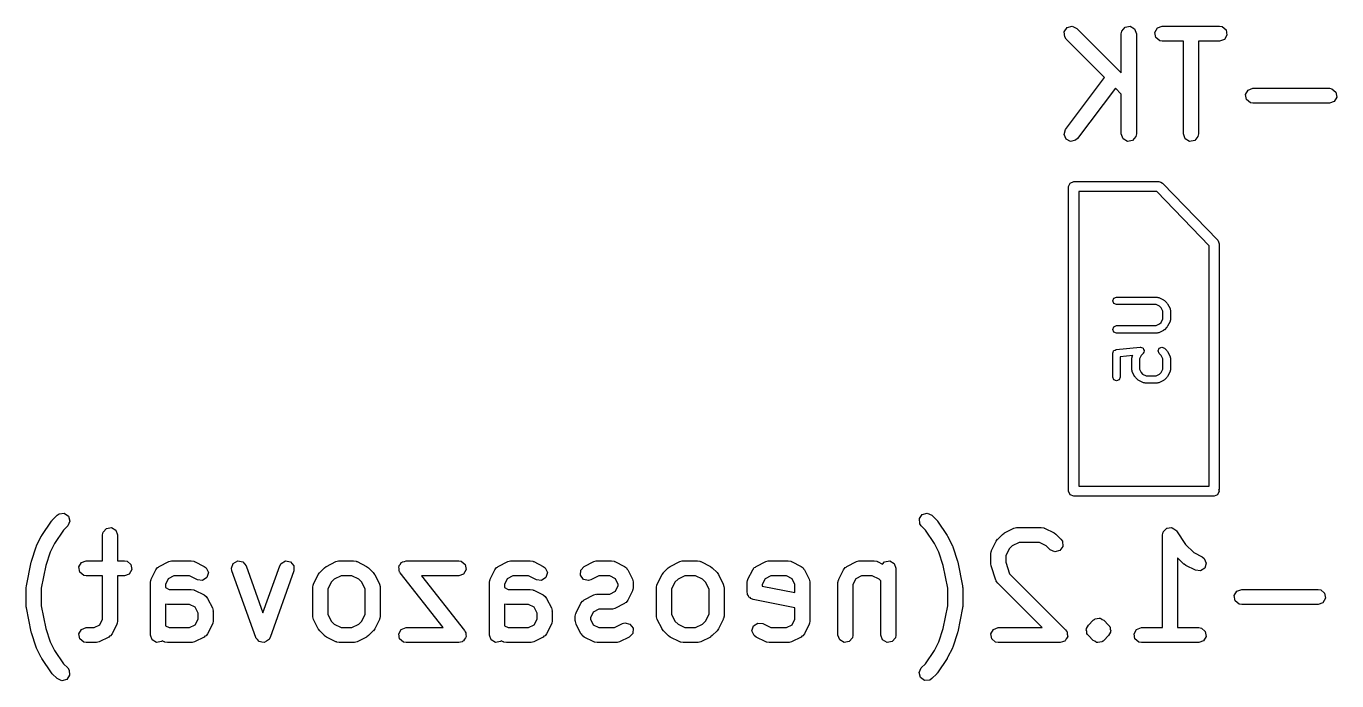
# Model space of a CAD drawing. Extents: x 0.71 to 2.8, y 0.02 to 3.49.
# Drawn here: x 0.713 to 1.228, y 3.228 to 3.485 of the extents above; entities that cross this region are included whole.
import ezdxf

# ---------------------------------------------------------------- set-up
doc = ezdxf.new("R2010")
doc.units = 0
doc.header["$MEASUREMENT"] = 0
doc.layers.add('BLACK', color=7, linetype='CONTINUOUS')

msp = doc.modelspace()

# ---------------------------------------------------------------- linework, layer by layer
at = {"layer": 'BLACK', "linetype": 'CONTINUOUS'}
for p, q in [((1.12062, 3.48315), (1.12178, 3.48481)), ((1.12178, 3.48481), (1.12373, 3.48533)), ((1.12373, 3.48533), (1.12556, 3.48448)), ((1.12556, 3.48448), (1.14302, 3.46702)), ((1.1432, 3.4834), (1.1445, 3.48495)), ((1.1445, 3.48495), (1.14649, 3.4853)), ((1.14649, 3.4853), (1.14824, 3.48429)), ((1.14824, 3.48429), (1.14893, 3.48239)), ((1.15619, 3.4829), (1.1572, 3.48465)), ((1.1572, 3.48465), (1.1591, 3.48534)), ((1.1591, 3.48534), (1.18159, 3.48534)), ((1.18159, 3.48534), (1.1826, 3.48516)), ((1.1826, 3.48516), (1.18415, 3.48387)), ((1.18415, 3.48387), (1.1845, 3.48188)), ((1.1208, 3.48114), (1.12062, 3.48315)), ((1.12139, 3.4803), (1.1208, 3.48114)), ((1.13645, 3.46524), (1.12139, 3.4803)), ((1.14302, 3.48239), (1.1432, 3.4834)), ((1.14302, 3.46702), (1.14302, 3.48239)), ((1.14893, 3.48239), (1.14893, 3.44302)), ((1.15654, 3.48091), (1.15619, 3.4829)), ((1.15809, 3.47961), (1.15654, 3.48091)), ((1.1591, 3.47944), (1.15809, 3.47961)), ((1.16739, 3.47944), (1.1591, 3.47944)), ((1.16739, 3.44302), (1.16739, 3.47944)), ((1.18159, 3.47944), (1.1733, 3.47944)), ((1.1733, 3.47944), (1.1733, 3.44302)), ((1.18349, 3.48013), (1.18159, 3.47944)), ((1.1845, 3.48188), (1.18349, 3.48013)), ((1.12111, 3.44479), (1.13645, 3.46524)), ((1.14067, 3.46102), (1.12584, 3.44125)), ((1.14302, 3.45867), (1.14067, 3.46102)), ((1.14302, 3.44302), (1.14302, 3.45867)), ((1.19181, 3.45853), (1.19282, 3.46028)), ((1.19216, 3.45654), (1.19181, 3.45853)), ((1.19282, 3.46028), (1.19472, 3.46097)), ((1.19472, 3.46097), (1.22471, 3.46097)), ((1.22471, 3.46097), (1.22572, 3.46079)), ((1.22572, 3.46079), (1.22727, 3.45949)), ((1.22727, 3.45949), (1.22762, 3.4575)), ((1.19371, 3.45524), (1.19216, 3.45654)), ((1.19472, 3.45506), (1.19371, 3.45524)), ((1.22471, 3.45506), (1.19472, 3.45506)), ((1.22661, 3.45576), (1.22471, 3.45506)), ((1.22762, 3.4575), (1.22661, 3.45576)), ((1.12053, 3.44286), (1.12111, 3.44479)), ((1.12132, 3.441), (1.12053, 3.44286)), ((1.14371, 3.44112), (1.14302, 3.44302)), ((1.14893, 3.44302), (1.14875, 3.44201)), ((1.16808, 3.44112), (1.16739, 3.44302)), ((1.1733, 3.44302), (1.17312, 3.44201)), ((1.12312, 3.44009), (1.12132, 3.441)), ((1.12509, 3.44055), (1.12312, 3.44009)), ((1.12584, 3.44125), (1.12509, 3.44055)), ((1.14546, 3.44011), (1.14371, 3.44112)), ((1.14745, 3.44046), (1.14546, 3.44011)), ((1.14875, 3.44201), (1.14745, 3.44046)), ((1.16983, 3.44011), (1.16808, 3.44112)), ((1.17182, 3.44046), (1.16983, 3.44011)), ((1.17312, 3.44201), (1.17182, 3.44046)), ((1.12234, 3.42234), (1.12292, 3.42373)), ((1.12234, 3.30266), (1.12234, 3.42234)), ((1.12292, 3.42373), (1.12431, 3.42431)), ((1.12431, 3.42431), (1.15778, 3.42431)), ((1.15778, 3.42431), (1.15779, 3.4243)), ((1.15779, 3.4243), (1.15781, 3.42431)), ((1.15781, 3.42431), (1.15849, 3.42402)), ((1.15849, 3.42402), (1.15917, 3.42373)), ((1.15917, 3.42373), (1.15917, 3.42372)), ((1.15917, 3.42372), (1.15919, 3.42371)), ((1.15919, 3.42371), (1.18085, 3.40127)), ((1.12628, 3.42037), (1.12628, 3.30463)), ((1.15694, 3.42037), (1.12628, 3.42037)), ((1.17746, 3.39911), (1.15694, 3.42037)), ((1.17746, 3.30463), (1.17746, 3.39911)), ((1.18085, 3.40127), (1.18112, 3.40058)), ((1.18112, 3.40058), (1.1814, 3.3999)), ((1.1814, 3.3999), (1.1814, 3.30344)), ((1.13966, 3.3775), (1.14009, 3.37854)), ((1.14009, 3.37645), (1.13966, 3.3775)), ((1.14009, 3.37854), (1.14114, 3.37897)), ((1.14114, 3.37602), (1.14009, 3.37645)), ((1.14114, 3.37897), (1.15707, 3.37897)), ((1.15673, 3.37602), (1.14114, 3.37602)), ((1.15807, 3.37535), (1.15673, 3.37602)), ((1.15707, 3.37897), (1.15739, 3.37884)), ((1.15739, 3.37884), (1.15773, 3.37882)), ((1.15773, 3.37882), (1.15961, 3.37788)), ((1.15961, 3.37788), (1.15977, 3.3777)), ((1.15977, 3.3777), (1.15999, 3.3776)), ((1.15999, 3.3776), (1.16093, 3.37667)), ((1.16093, 3.37667), (1.16102, 3.37644)), ((1.16102, 3.37644), (1.16121, 3.37628)), ((1.16121, 3.37628), (1.16214, 3.37441)), ((1.15867, 3.37475), (1.15807, 3.37535)), ((1.15935, 3.3734), (1.15867, 3.37475)), ((1.15935, 3.37035), (1.15935, 3.3734)), ((1.16214, 3.37441), (1.16217, 3.37407)), ((1.16217, 3.37407), (1.1623, 3.37375)), ((1.1623, 3.37375), (1.1623, 3.37)), ((1.13966, 3.36625), (1.14009, 3.36729)), ((1.14009, 3.36521), (1.13966, 3.36625)), ((1.14009, 3.36729), (1.14114, 3.36773)), ((1.14114, 3.36773), (1.15673, 3.36773)), ((1.15673, 3.36773), (1.15807, 3.3684)), ((1.15961, 3.36587), (1.15773, 3.36493)), ((1.15807, 3.3684), (1.15867, 3.369)), ((1.15867, 3.369), (1.15935, 3.37035)), ((1.15977, 3.36605), (1.15961, 3.36587)), ((1.15999, 3.36614), (1.15977, 3.36605)), ((1.16093, 3.36708), (1.15999, 3.36614)), ((1.16102, 3.3673), (1.16093, 3.36708)), ((1.16121, 3.36746), (1.16102, 3.3673)), ((1.16214, 3.36934), (1.16121, 3.36746)), ((1.16217, 3.36968), (1.16214, 3.36934)), ((1.1623, 3.37), (1.16217, 3.36968)), ((1.14114, 3.36477), (1.14009, 3.36521)), ((1.15707, 3.36477), (1.14114, 3.36477)), ((1.15739, 3.3649), (1.15707, 3.36477)), ((1.15773, 3.36493), (1.15739, 3.3649)), ((1.13966, 3.35688), (1.13985, 3.35733)), ((1.13966, 3.3475), (1.13966, 3.35688)), ((1.13985, 3.35733), (1.14, 3.35781)), ((1.14, 3.35781), (1.14006, 3.35785)), ((1.14006, 3.35785), (1.14009, 3.35792)), ((1.14009, 3.35792), (1.14055, 3.35811)), ((1.14055, 3.35811), (1.14099, 3.35834)), ((1.14099, 3.35834), (1.15037, 3.35928)), ((1.1475, 3.35603), (1.14261, 3.35554)), ((1.14261, 3.35554), (1.14261, 3.3475)), ((1.14716, 3.355), (1.14729, 3.35532)), ((1.14729, 3.35532), (1.14732, 3.35566)), ((1.14732, 3.35566), (1.1475, 3.35603)), ((1.15079, 3.356), (1.15011, 3.35465)), ((1.15037, 3.35928), (1.15044, 3.35926)), ((1.15044, 3.35926), (1.15051, 3.35929)), ((1.15051, 3.35929), (1.15097, 3.3591)), ((1.15156, 3.35677), (1.15079, 3.356)), ((1.15097, 3.3591), (1.15145, 3.35896)), ((1.15145, 3.35896), (1.15148, 3.35889)), ((1.15148, 3.35889), (1.15156, 3.35886)), ((1.15156, 3.35886), (1.15175, 3.3584)), ((1.15159, 3.35684), (1.15156, 3.35677)), ((1.15165, 3.35688), (1.15159, 3.35684)), ((1.1518, 3.35735), (1.15165, 3.35688)), ((1.15175, 3.3584), (1.15198, 3.35796)), ((1.15199, 3.35781), (1.1518, 3.35735)), ((1.15198, 3.35796), (1.15196, 3.35789)), ((1.15196, 3.35789), (1.15199, 3.35781)), ((1.15747, 3.35781), (1.1579, 3.35886)), ((1.1579, 3.35677), (1.15747, 3.35781)), ((1.1579, 3.35886), (1.15895, 3.35929)), ((1.15867, 3.356), (1.1579, 3.35677)), ((1.15935, 3.35465), (1.15867, 3.356)), ((1.15895, 3.35929), (1.15999, 3.35886)), ((1.15999, 3.35886), (1.16093, 3.35792)), ((1.16093, 3.35792), (1.16102, 3.3577)), ((1.16102, 3.3577), (1.16121, 3.35754)), ((1.16121, 3.35754), (1.16214, 3.35566)), ((1.16214, 3.35566), (1.16217, 3.35532)), ((1.16217, 3.35532), (1.1623, 3.355)), ((1.14716, 3.35031), (1.14716, 3.355)), ((1.14729, 3.35), (1.14716, 3.35031)), ((1.14732, 3.34965), (1.14729, 3.35)), ((1.15011, 3.35465), (1.15011, 3.35066)), ((1.15011, 3.35066), (1.15079, 3.34931)), ((1.15867, 3.34931), (1.15935, 3.35066)), ((1.15935, 3.35066), (1.15935, 3.35465)), ((1.16217, 3.35), (1.16214, 3.34965)), ((1.1623, 3.35031), (1.16217, 3.35)), ((1.1623, 3.355), (1.1623, 3.35031)), ((1.14009, 3.34646), (1.13966, 3.3475)), ((1.14114, 3.34603), (1.14009, 3.34646)), ((1.14218, 3.34646), (1.14114, 3.34603)), ((1.14261, 3.3475), (1.14218, 3.34646)), ((1.14825, 3.34778), (1.14732, 3.34965)), ((1.14844, 3.34762), (1.14825, 3.34778)), ((1.14853, 3.3474), (1.14844, 3.34762)), ((1.14947, 3.34646), (1.14853, 3.3474)), ((1.14969, 3.34636), (1.14947, 3.34646)), ((1.14985, 3.34618), (1.14969, 3.34636)), ((1.15173, 3.34524), (1.14985, 3.34618)), ((1.15079, 3.34931), (1.15139, 3.34872)), ((1.15139, 3.34872), (1.15274, 3.34804)), ((1.15207, 3.34522), (1.15173, 3.34524)), ((1.15239, 3.34509), (1.15207, 3.34522)), ((1.15707, 3.34509), (1.15239, 3.34509)), ((1.15274, 3.34804), (1.15673, 3.34804)), ((1.15673, 3.34804), (1.15807, 3.34872)), ((1.15739, 3.34522), (1.15707, 3.34509)), ((1.15773, 3.34524), (1.15739, 3.34522)), ((1.15961, 3.34618), (1.15773, 3.34524)), ((1.15807, 3.34872), (1.15867, 3.34931)), ((1.15977, 3.34636), (1.15961, 3.34618)), ((1.15999, 3.34646), (1.15977, 3.34636)), ((1.16093, 3.3474), (1.15999, 3.34646)), ((1.16102, 3.34762), (1.16093, 3.3474)), ((1.16121, 3.34778), (1.16102, 3.34762)), ((1.16214, 3.34965), (1.16121, 3.34778)), ((1.12628, 3.30463), (1.17746, 3.30463)), ((1.12292, 3.30127), (1.12234, 3.30266)), ((1.12234, 3.30266), (1.12234, 3.30266)), ((1.12431, 3.30069), (1.12292, 3.30127)), ((1.17943, 3.30069), (1.12431, 3.30069)), ((1.18082, 3.30127), (1.17943, 3.30069)), ((1.1814, 3.30266), (1.18082, 3.30127)), ((1.1814, 3.30344), (1.18123, 3.30305)), ((1.18123, 3.30305), (1.1814, 3.30266)), ((0.725148, 3.29325), (0.725988, 3.29384)), ((0.725988, 3.29384), (0.728, 3.29402)), ((0.728, 3.29402), (0.729654, 3.29286)), ((1.06372, 3.29193), (1.06487, 3.29358)), ((1.06487, 3.29358), (1.06683, 3.2941)), ((1.06683, 3.2941), (1.06866, 3.29325)), ((0.719154, 3.2853), (0.722904, 3.29093)), ((0.722904, 3.29093), (0.723215, 3.29125)), ((0.723215, 3.29125), (0.723273, 3.29138)), ((0.723273, 3.29138), (0.725148, 3.29325)), ((0.729324, 3.28908), (0.727655, 3.28741)), ((0.730177, 3.29091), (0.729324, 3.28908)), ((0.729654, 3.29286), (0.730177, 3.29091)), ((0.744507, 3.2881), (0.746496, 3.28845)), ((0.746496, 3.28845), (0.748245, 3.28744)), ((1.06389, 3.28992), (1.06372, 3.29193)), ((1.06448, 3.28908), (1.06389, 3.28992)), ((1.06615, 3.28741), (1.06448, 3.28908)), ((1.06866, 3.29325), (1.07053, 3.29138)), ((1.07053, 3.29138), (1.07079, 3.29101)), ((1.07079, 3.29101), (1.0709, 3.29093)), ((1.0709, 3.29093), (1.07465, 3.2853)), ((1.10087, 3.28818), (1.10185, 3.28847)), ((1.10185, 3.28847), (1.10202, 3.28843)), ((1.10202, 3.28843), (1.10219, 3.28849)), ((1.10219, 3.28849), (1.11156, 3.28849)), ((1.11156, 3.28849), (1.11257, 3.28831)), ((1.11257, 3.28831), (1.11271, 3.2882)), ((1.16087, 3.28813), (1.16099, 3.28824)), ((1.16099, 3.28824), (1.16185, 3.2883)), ((1.16185, 3.2883), (1.16269, 3.28845)), ((1.16269, 3.28845), (1.16284, 3.28836)), ((1.16284, 3.28836), (1.16301, 3.28837)), ((1.16301, 3.28837), (1.1637, 3.28787)), ((0.717096, 3.28123), (0.71897, 3.28498)), ((0.71897, 3.28498), (0.719129, 3.2852)), ((0.719129, 3.2852), (0.719154, 3.2853)), ((0.727655, 3.28741), (0.72417, 3.28218)), ((0.743031, 3.28554), (0.743209, 3.28655)), ((0.743031, 3.27537), (0.743031, 3.28554)), ((0.743209, 3.28655), (0.744507, 3.2881)), ((0.748245, 3.28744), (0.748936, 3.28554)), ((0.748936, 3.28554), (0.748936, 3.27537)), ((1.06963, 3.28218), (1.06615, 3.28741)), ((1.07465, 3.2853), (1.07476, 3.28506)), ((1.07476, 3.28506), (1.07483, 3.28498)), ((1.07483, 3.28498), (1.07671, 3.28123)), ((1.09205, 3.27936), (1.09392, 3.28311)), ((1.09392, 3.28311), (1.09445, 3.28382)), ((1.09445, 3.28382), (1.09448, 3.28388)), ((1.09448, 3.28388), (1.09635, 3.28575)), ((1.09635, 3.28575), (1.09707, 3.28626)), ((1.09707, 3.28626), (1.09712, 3.2863)), ((1.09712, 3.2863), (1.10087, 3.28818)), ((1.11271, 3.2882), (1.11288, 3.28818)), ((1.11288, 3.28818), (1.11663, 3.2863)), ((1.11663, 3.2863), (1.11734, 3.28578)), ((1.11734, 3.28578), (1.1174, 3.28575)), ((1.1174, 3.28575), (1.11927, 3.28388)), ((1.11927, 3.28388), (1.11986, 3.28304)), ((1.15923, 3.28554), (1.15941, 3.28655)), ((1.15923, 3.24912), (1.15923, 3.28554)), ((1.15941, 3.28655), (1.15952, 3.28668)), ((1.15952, 3.28668), (1.15953, 3.28685)), ((1.15953, 3.28685), (1.16015, 3.28744)), ((1.16015, 3.28744), (1.1607, 3.2881)), ((1.1607, 3.2881), (1.16087, 3.28813)), ((1.1637, 3.28787), (1.16444, 3.28744)), ((1.16444, 3.28744), (1.1645, 3.28728)), ((1.1645, 3.28728), (1.16464, 3.28718)), ((1.16464, 3.28718), (1.16823, 3.2818)), ((0.715061, 3.27522), (0.716935, 3.28085)), ((0.716935, 3.28085), (0.717082, 3.28112)), ((0.717082, 3.28112), (0.717096, 3.28123)), ((0.722471, 3.27878), (0.720721, 3.27353)), ((0.72417, 3.28218), (0.722471, 3.27878)), ((1.07133, 3.27878), (1.06963, 3.28218)), ((1.07308, 3.27353), (1.07133, 3.27878)), ((1.07671, 3.28123), (1.0768, 3.28094)), ((1.0768, 3.28094), (1.07687, 3.28085)), ((1.07687, 3.28085), (1.07874, 3.27522)), ((1.09174, 3.27804), (1.09192, 3.27905)), ((1.09174, 3.27429), (1.09174, 3.27804)), ((1.09192, 3.27905), (1.09203, 3.27918)), ((1.09203, 3.27918), (1.09205, 3.27936)), ((1.09899, 3.28004), (1.09764, 3.27734)), ((1.10019, 3.28124), (1.09899, 3.28004)), ((1.10289, 3.28259), (1.10019, 3.28124)), ((1.11087, 3.28259), (1.10289, 3.28259)), ((1.11356, 3.28124), (1.11087, 3.28259)), ((1.1151, 3.2797), (1.11356, 3.28124)), ((1.11693, 3.27885), (1.1151, 3.2797)), ((1.11888, 3.27937), (1.11693, 3.27885)), ((1.12004, 3.28102), (1.11888, 3.27937)), ((1.11986, 3.28304), (1.12004, 3.28102)), ((1.16823, 3.2818), (1.17143, 3.27859)), ((1.17143, 3.27859), (1.17475, 3.27693)), ((0.713092, 3.2655), (0.714966, 3.27487)), ((0.714966, 3.27487), (0.715063, 3.27512)), ((0.715063, 3.27512), (0.715061, 3.27522)), ((0.720721, 3.27353), (0.71894, 3.26462)), ((0.733702, 3.27293), (0.734711, 3.27468)), ((0.734052, 3.27094), (0.733702, 3.27293)), ((0.734711, 3.27468), (0.736609, 3.27537)), ((0.736609, 3.27537), (0.743031, 3.27537)), ((0.748936, 3.27537), (0.751608, 3.27537)), ((0.751608, 3.27537), (0.752617, 3.27519)), ((0.752617, 3.27519), (0.754165, 3.27389)), ((0.754165, 3.27389), (0.754515, 3.2719)), ((0.764576, 3.27268), (0.764981, 3.27286)), ((0.764981, 3.27286), (0.765285, 3.27318)), ((0.765285, 3.27318), (0.769035, 3.27506)), ((0.769035, 3.27506), (0.770018, 3.27535)), ((0.770018, 3.27535), (0.770189, 3.27531)), ((0.770189, 3.27531), (0.770355, 3.27537)), ((0.770355, 3.27537), (0.777854, 3.27537)), ((0.777854, 3.27537), (0.778864, 3.27519)), ((0.778864, 3.27519), (0.778999, 3.27508)), ((0.778999, 3.27508), (0.779175, 3.27506)), ((0.779175, 3.27506), (0.782924, 3.27318)), ((0.782924, 3.27318), (0.783748, 3.27257)), ((0.793649, 3.27243), (0.794352, 3.27433)), ((0.794352, 3.27433), (0.796107, 3.27533)), ((0.796107, 3.27533), (0.798094, 3.27496)), ((0.798094, 3.27496), (0.799383, 3.27341)), ((0.799383, 3.27341), (0.805976, 3.25495)), ((0.805976, 3.25495), (0.812569, 3.27341)), ((0.812569, 3.27341), (0.813076, 3.2743)), ((0.813076, 3.2743), (0.814819, 3.27532)), ((0.814819, 3.27532), (0.816811, 3.27498)), ((0.816811, 3.27498), (0.818118, 3.27344)), ((0.818118, 3.27344), (0.81813, 3.27142)), ((0.830135, 3.27263), (0.830858, 3.27313)), ((0.830858, 3.27313), (0.830902, 3.27318)), ((0.830902, 3.27318), (0.834652, 3.27506)), ((0.834652, 3.27506), (0.835634, 3.27535)), ((0.835634, 3.27535), (0.835806, 3.27531)), ((0.835806, 3.27531), (0.835972, 3.27537)), ((0.835972, 3.27537), (0.841596, 3.27537)), ((0.841596, 3.27537), (0.842606, 3.27519)), ((0.842606, 3.27519), (0.842741, 3.27508)), ((0.842741, 3.27508), (0.842917, 3.27506)), ((0.842917, 3.27506), (0.846666, 3.27318)), ((0.846666, 3.27318), (0.847375, 3.27266)), ((0.859311, 3.27293), (0.859468, 3.2732)), ((0.859436, 3.27222), (0.859311, 3.27293)), ((0.859468, 3.2732), (0.859478, 3.27351)), ((0.859478, 3.27351), (0.85996, 3.27405)), ((0.85996, 3.27405), (0.860321, 3.27468)), ((0.860321, 3.27468), (0.860616, 3.27478)), ((0.860616, 3.27478), (0.860825, 3.27502)), ((0.860825, 3.27502), (0.86154, 3.27512)), ((0.86154, 3.27512), (0.862219, 3.27537)), ((0.862219, 3.27537), (0.882841, 3.27537)), ((0.882841, 3.27537), (0.883851, 3.27519)), ((0.883851, 3.27519), (0.885398, 3.27389)), ((0.885398, 3.27389), (0.885749, 3.2719)), ((0.897684, 3.27268), (0.89809, 3.27286)), ((0.89809, 3.27286), (0.898394, 3.27318)), ((0.898394, 3.27318), (0.902143, 3.27506)), ((0.902143, 3.27506), (0.903126, 3.27535)), ((0.903126, 3.27535), (0.903298, 3.27531)), ((0.903298, 3.27531), (0.903464, 3.27537)), ((0.903464, 3.27537), (0.910963, 3.27537)), ((0.910963, 3.27537), (0.911973, 3.27519)), ((0.911973, 3.27519), (0.912108, 3.27508)), ((0.912108, 3.27508), (0.912283, 3.27506)), ((0.912283, 3.27506), (0.916033, 3.27318)), ((0.916033, 3.27318), (0.916856, 3.27257)), ((0.930751, 3.27171), (0.932139, 3.27318)), ((0.932139, 3.27318), (0.935889, 3.27506)), ((0.935889, 3.27506), (0.936872, 3.27535)), ((0.936872, 3.27535), (0.937044, 3.27531)), ((0.937044, 3.27531), (0.937209, 3.27537)), ((0.937209, 3.27537), (0.942834, 3.27537)), ((0.942834, 3.27537), (0.943844, 3.27519)), ((0.943844, 3.27519), (0.943979, 3.27508)), ((0.943979, 3.27508), (0.944154, 3.27506)), ((0.944154, 3.27506), (0.947904, 3.27318)), ((0.947904, 3.27318), (0.948727, 3.27257)), ((0.965118, 3.27263), (0.965841, 3.27313)), ((0.965841, 3.27313), (0.965885, 3.27318)), ((0.965885, 3.27318), (0.969635, 3.27506)), ((0.969635, 3.27506), (0.970618, 3.27535)), ((0.970618, 3.27535), (0.970789, 3.27531)), ((0.970789, 3.27531), (0.970955, 3.27537)), ((0.970955, 3.27537), (0.976579, 3.27537)), ((0.976579, 3.27537), (0.977589, 3.27519)), ((0.977589, 3.27519), (0.977725, 3.27508)), ((0.977725, 3.27508), (0.9779, 3.27506)), ((0.9779, 3.27506), (0.98165, 3.27318)), ((0.98165, 3.27318), (0.982359, 3.27266)), ((0.998921, 3.27268), (0.999327, 3.27286)), ((0.999327, 3.27286), (0.999631, 3.27318)), ((0.999631, 3.27318), (1.00338, 3.27506)), ((1.00338, 3.27506), (1.00436, 3.27535)), ((1.00436, 3.27535), (1.00454, 3.27531)), ((1.00454, 3.27531), (1.0047, 3.27537)), ((1.0047, 3.27537), (1.0122, 3.27537)), ((1.0122, 3.27537), (1.01321, 3.27519)), ((1.01321, 3.27519), (1.01335, 3.27508)), ((1.01335, 3.27508), (1.01352, 3.27506)), ((1.01352, 3.27506), (1.01727, 3.27318)), ((1.01727, 3.27318), (1.01809, 3.27257)), ((1.03454, 3.27268), (1.03495, 3.27286)), ((1.03495, 3.27286), (1.03525, 3.27318)), ((1.03525, 3.27318), (1.039, 3.27506)), ((1.039, 3.27506), (1.03998, 3.27535)), ((1.03998, 3.27535), (1.04016, 3.27531)), ((1.04016, 3.27531), (1.04032, 3.27537)), ((1.04032, 3.27537), (1.04595, 3.27537)), ((1.04595, 3.27537), (1.04696, 3.27519)), ((1.04696, 3.27519), (1.04709, 3.27508)), ((1.04709, 3.27508), (1.04727, 3.27506)), ((1.04727, 3.27506), (1.04931, 3.27404)), ((1.04931, 3.27404), (1.05009, 3.27497)), ((1.05009, 3.27497), (1.05208, 3.27532)), ((1.05208, 3.27532), (1.05383, 3.27431)), ((1.05383, 3.27431), (1.05452, 3.27242)), ((1.07486, 3.26462), (1.07308, 3.27353)), ((1.07874, 3.27522), (1.07878, 3.27496)), ((1.07878, 3.27496), (1.07884, 3.27487)), ((1.07884, 3.27487), (1.08071, 3.2655)), ((1.09176, 3.27423), (1.09174, 3.27429)), ((1.09189, 3.27336), (1.09176, 3.27423)), ((1.09376, 3.26773), (1.09189, 3.27336)), ((1.09764, 3.27734), (1.09764, 3.27477)), ((1.09764, 3.27477), (1.09915, 3.27026)), ((1.16759, 3.27408), (1.16513, 3.27654)), ((1.16513, 3.27654), (1.16513, 3.24912)), ((1.16765, 3.27405), (1.16759, 3.27408)), ((1.16836, 3.27352), (1.16765, 3.27405)), ((1.17211, 3.27165), (1.16836, 3.27352)), ((1.17475, 3.27693), (1.17557, 3.27632)), ((1.17557, 3.27632), (1.17638, 3.27447)), ((1.17638, 3.27447), (1.1758, 3.27253)), ((0.7356, 3.26964), (0.734052, 3.27094)), ((0.736609, 3.26946), (0.7356, 3.26964)), ((0.743031, 3.26946), (0.736609, 3.26946)), ((0.74303, 3.25249), (0.743031, 3.26946)), ((0.751608, 3.26946), (0.748936, 3.26946)), ((0.748936, 3.26946), (0.748936, 3.25179)), ((0.753506, 3.27015), (0.751608, 3.26946)), ((0.754515, 3.2719), (0.753506, 3.27015)), ((0.761778, 3.26679), (0.761956, 3.2678)), ((0.761956, 3.2678), (0.76207, 3.26794)), ((0.76207, 3.26794), (0.76209, 3.26811)), ((0.76209, 3.26811), (0.763965, 3.27186)), ((0.763965, 3.27186), (0.764576, 3.27268)), ((0.768807, 3.26834), (0.767684, 3.26609)), ((0.771052, 3.26946), (0.768807, 3.26834)), ((0.777157, 3.26946), (0.771052, 3.26946)), ((0.780283, 3.2679), (0.777157, 3.26946)), ((0.78229, 3.26767), (0.780283, 3.2679)), ((0.783975, 3.26878), (0.78229, 3.26767)), ((0.783748, 3.27257), (0.784551, 3.27072)), ((0.784551, 3.27072), (0.783975, 3.26878)), ((0.793821, 3.27142), (0.793649, 3.27243)), ((0.803195, 3.24518), (0.793821, 3.27142)), ((0.81813, 3.27142), (0.808757, 3.24518)), ((0.825832, 3.26624), (0.827707, 3.26999)), ((0.827707, 3.26999), (0.828233, 3.2707)), ((0.828233, 3.2707), (0.82826, 3.27075)), ((0.82826, 3.27075), (0.830135, 3.27263)), ((0.833972, 3.26811), (0.832774, 3.26692)), ((0.836669, 3.26946), (0.833972, 3.26811)), ((0.840899, 3.26946), (0.836669, 3.26946)), ((0.843597, 3.26811), (0.840899, 3.26946)), ((0.844794, 3.26692), (0.843597, 3.26811)), ((0.847375, 3.27266), (0.847434, 3.27263)), ((0.847434, 3.27263), (0.849309, 3.27075)), ((0.849309, 3.27075), (0.849815, 3.27003)), ((0.849815, 3.27003), (0.849862, 3.26999)), ((0.849862, 3.26999), (0.851736, 3.26624)), ((0.859413, 3.2715), (0.859436, 3.27222)), ((0.859637, 3.27108), (0.859413, 3.2715)), ((0.859662, 3.27094), (0.859637, 3.27108)), ((0.859751, 3.27086), (0.859662, 3.27094)), ((0.859897, 3.27059), (0.859751, 3.27086)), ((0.876766, 3.24912), (0.859897, 3.27059)), ((0.882841, 3.26946), (0.868294, 3.26946)), ((0.868294, 3.26946), (0.885163, 3.24799)), ((0.884739, 3.27015), (0.882841, 3.26946)), ((0.885749, 3.2719), (0.884739, 3.27015)), ((0.894887, 3.26679), (0.895065, 3.2678)), ((0.895065, 3.2678), (0.895178, 3.26794)), ((0.895178, 3.26794), (0.895198, 3.26811)), ((0.895198, 3.26811), (0.897073, 3.27186)), ((0.897073, 3.27186), (0.897684, 3.27268)), ((0.901915, 3.26834), (0.900792, 3.26609)), ((0.904161, 3.26946), (0.901915, 3.26834)), ((0.910266, 3.26946), (0.904161, 3.26946)), ((0.913392, 3.2679), (0.910266, 3.26946)), ((0.915398, 3.26767), (0.913392, 3.2679)), ((0.917084, 3.26878), (0.915398, 3.26767)), ((0.916856, 3.27257), (0.91766, 3.27072)), ((0.91766, 3.27072), (0.917084, 3.26878)), ((0.93063, 3.2697), (0.930751, 3.27171)), ((0.931833, 3.26808), (0.93063, 3.2697)), ((0.933797, 3.26761), (0.931833, 3.26808)), ((0.93478, 3.2679), (0.933797, 3.26761)), ((0.937906, 3.26946), (0.93478, 3.2679)), ((0.942137, 3.26946), (0.937906, 3.26946)), ((0.944382, 3.26834), (0.942137, 3.26946)), ((0.945505, 3.26609), (0.944382, 3.26834)), ((0.948727, 3.27257), (0.948903, 3.27216)), ((0.948903, 3.27216), (0.949224, 3.27186)), ((0.949224, 3.27186), (0.951099, 3.26811)), ((0.951099, 3.26811), (0.951391, 3.26713)), ((0.960815, 3.26624), (0.96269, 3.26999)), ((0.96269, 3.26999), (0.963216, 3.2707)), ((0.963216, 3.2707), (0.963243, 3.27075)), ((0.963243, 3.27075), (0.965118, 3.27263)), ((0.968955, 3.26811), (0.967758, 3.26692)), ((0.971652, 3.26946), (0.968955, 3.26811)), ((0.975882, 3.26946), (0.971652, 3.26946)), ((0.97858, 3.26811), (0.975882, 3.26946)), ((0.979777, 3.26692), (0.97858, 3.26811)), ((0.982359, 3.27266), (0.982417, 3.27263)), ((0.982417, 3.27263), (0.984292, 3.27075)), ((0.984292, 3.27075), (0.984798, 3.27003)), ((0.984798, 3.27003), (0.984845, 3.26999)), ((0.984845, 3.26999), (0.98672, 3.26624)), ((0.996124, 3.26679), (0.996302, 3.2678)), ((0.996302, 3.2678), (0.996415, 3.26794)), ((0.996415, 3.26794), (0.996436, 3.26811)), ((0.996436, 3.26811), (0.99831, 3.27186)), ((0.99831, 3.27186), (0.998921, 3.27268)), ((1.00315, 3.26834), (1.00203, 3.26609)), ((1.0054, 3.26946), (1.00315, 3.26834)), ((1.0115, 3.26946), (1.0054, 3.26946)), ((1.01375, 3.26834), (1.0115, 3.26946)), ((1.01487, 3.26609), (1.01375, 3.26834)), ((1.01809, 3.27257), (1.01827, 3.27216)), ((1.01827, 3.27216), (1.01859, 3.27186)), ((1.01859, 3.27186), (1.02047, 3.26811)), ((1.02047, 3.26811), (1.02076, 3.26713)), ((1.03174, 3.26679), (1.03192, 3.2678)), ((1.03192, 3.2678), (1.03204, 3.26794)), ((1.03204, 3.26794), (1.03206, 3.26811)), ((1.03206, 3.26811), (1.03393, 3.27186)), ((1.03393, 3.27186), (1.03454, 3.27268)), ((1.03877, 3.26834), (1.03765, 3.26609)), ((1.04102, 3.26946), (1.03877, 3.26834)), ((1.04525, 3.26946), (1.04102, 3.26946)), ((1.04795, 3.26811), (1.04525, 3.26946)), ((1.04862, 3.26744), (1.04795, 3.26811)), ((1.05452, 3.27242), (1.05452, 3.24617)), ((1.09387, 3.26759), (1.09376, 3.26773)), ((1.09915, 3.27026), (1.12115, 3.24826)), ((1.17412, 3.27142), (1.17211, 3.27165)), ((1.1758, 3.27253), (1.17412, 3.27142)), ((0.713034, 3.26492), (0.713112, 3.26536)), ((0.713034, 3.25742), (0.713034, 3.26492)), ((0.713112, 3.26536), (0.713092, 3.2655)), ((0.71894, 3.26462), (0.71894, 3.25771)), ((0.761778, 3.24617), (0.761778, 3.26679)), ((0.767684, 3.26609), (0.767684, 3.26487)), ((0.767684, 3.26487), (0.769178, 3.26412)), ((0.769178, 3.26412), (0.777854, 3.26412)), ((0.777854, 3.26412), (0.778864, 3.26394)), ((0.778864, 3.26394), (0.778999, 3.26383)), ((0.778999, 3.26383), (0.779175, 3.26381)), ((0.779175, 3.26381), (0.782924, 3.26193)), ((0.82552, 3.26492), (0.825698, 3.26593)), ((0.82552, 3.25367), (0.82552, 3.26492)), ((0.825698, 3.26593), (0.825812, 3.26606)), ((0.825812, 3.26606), (0.825832, 3.26624)), ((0.832774, 3.26692), (0.831426, 3.26422)), ((0.831426, 3.26422), (0.831426, 3.25436)), ((0.846143, 3.26422), (0.844794, 3.26692)), ((0.846143, 3.25436), (0.846143, 3.26422)), ((0.851736, 3.26624), (0.852029, 3.26525)), ((0.852029, 3.26525), (0.851988, 3.26508)), ((0.851988, 3.26508), (0.852048, 3.26492)), ((0.852048, 3.26492), (0.852048, 3.25367)), ((0.894887, 3.24617), (0.894887, 3.26679)), ((0.900792, 3.26609), (0.900792, 3.26487)), ((0.900792, 3.26487), (0.902286, 3.26412)), ((0.902286, 3.26412), (0.910963, 3.26412)), ((0.910963, 3.26412), (0.911973, 3.26394)), ((0.911973, 3.26394), (0.912108, 3.26383)), ((0.912108, 3.26383), (0.912283, 3.26381)), ((0.912283, 3.26381), (0.916033, 3.26193)), ((0.942137, 3.26224), (0.944382, 3.26337)), ((0.944382, 3.26337), (0.945505, 3.26561)), ((0.945505, 3.26561), (0.945505, 3.26609)), ((0.951099, 3.2636), (0.949224, 3.25985)), ((0.951119, 3.26377), (0.951099, 3.2636)), ((0.951233, 3.26391), (0.951119, 3.26377)), ((0.951411, 3.26492), (0.951233, 3.26391)), ((0.951391, 3.26713), (0.95135, 3.26696)), ((0.95135, 3.26696), (0.951411, 3.26679)), ((0.951411, 3.26679), (0.951411, 3.26492)), ((0.960503, 3.26492), (0.960681, 3.26593)), ((0.960503, 3.25367), (0.960503, 3.26492)), ((0.960681, 3.26593), (0.960795, 3.26606)), ((0.960795, 3.26606), (0.960815, 3.26624)), ((0.967758, 3.26692), (0.966409, 3.26422)), ((0.966409, 3.26422), (0.966409, 3.25436)), ((0.981126, 3.26422), (0.979777, 3.26692)), ((0.981126, 3.25436), (0.981126, 3.26422)), ((0.98672, 3.26624), (0.987012, 3.26525)), ((0.987012, 3.26525), (0.986971, 3.26508)), ((0.986971, 3.26508), (0.987031, 3.26492)), ((0.987031, 3.26492), (0.987031, 3.25367)), ((0.996124, 3.26304), (0.996124, 3.26679)), ((0.996291, 3.26258), (0.996124, 3.26304)), ((0.99628, 3.2621), (0.996291, 3.26258)), ((1.00203, 3.26609), (1.00203, 3.26546)), ((1.00203, 3.26546), (1.01487, 3.26289)), ((1.01487, 3.26289), (1.01487, 3.26609)), ((1.02076, 3.26713), (1.02072, 3.26696)), ((1.02072, 3.26696), (1.02078, 3.26679)), ((1.02078, 3.26679), (1.02078, 3.25179)), ((1.03174, 3.24617), (1.03174, 3.26679)), ((1.03765, 3.26609), (1.03765, 3.24617)), ((1.04862, 3.24617), (1.04862, 3.26744)), ((1.07486, 3.25771), (1.07486, 3.26462)), ((1.08071, 3.2655), (1.08072, 3.26505)), ((1.08072, 3.26505), (1.08077, 3.26492)), ((1.08077, 3.26492), (1.08077, 3.25742)), ((1.09389, 3.26742), (1.09387, 3.26759)), ((1.09448, 3.26658), (1.09389, 3.26742)), ((1.11193, 3.24912), (1.09448, 3.26658)), ((1.18739, 3.26168), (1.1884, 3.26343)), ((1.1884, 3.26343), (1.1903, 3.26412)), ((1.1903, 3.26412), (1.2203, 3.26412)), ((1.2203, 3.26412), (1.22131, 3.26394)), ((1.22131, 3.26394), (1.22286, 3.26264)), ((1.22286, 3.26264), (1.22321, 3.26065)), ((0.713081, 3.25729), (0.713034, 3.25742)), ((0.71894, 3.25771), (0.720721, 3.2488)), ((0.76848, 3.25821), (0.767684, 3.25835)), ((0.767684, 3.25835), (0.767684, 3.24987)), ((0.777157, 3.25821), (0.76848, 3.25821)), ((0.779403, 3.25709), (0.777157, 3.25821)), ((0.782924, 3.26193), (0.783748, 3.26132)), ((0.783748, 3.26132), (0.783924, 3.26092)), ((0.783924, 3.26092), (0.784245, 3.26061)), ((0.784245, 3.26061), (0.78612, 3.25686)), ((0.901589, 3.25821), (0.900792, 3.25835)), ((0.900792, 3.25835), (0.900792, 3.24987)), ((0.910266, 3.25821), (0.901589, 3.25821)), ((0.912511, 3.25709), (0.910266, 3.25821)), ((0.916033, 3.26193), (0.916856, 3.26132)), ((0.916856, 3.26132), (0.917032, 3.26092)), ((0.917032, 3.26092), (0.917353, 3.26061)), ((0.917353, 3.26061), (0.919228, 3.25686)), ((0.928944, 3.25499), (0.930819, 3.25874)), ((0.930819, 3.25874), (0.93143, 3.25956)), ((0.93143, 3.25956), (0.931835, 3.25974)), ((0.931835, 3.25974), (0.932139, 3.26006)), ((0.932139, 3.26006), (0.935889, 3.26193)), ((0.935889, 3.26193), (0.936872, 3.26223)), ((0.936872, 3.26223), (0.937044, 3.26218)), ((0.937044, 3.26218), (0.937209, 3.26224)), ((0.937209, 3.26224), (0.942137, 3.26224)), ((0.947904, 3.25853), (0.944154, 3.25665)), ((0.948208, 3.25885), (0.947904, 3.25853)), ((0.948613, 3.25902), (0.948208, 3.25885)), ((0.949224, 3.25985), (0.948613, 3.25902)), ((0.996626, 3.26166), (0.99628, 3.2621)), ((0.996815, 3.26114), (0.996626, 3.26166)), ((0.997237, 3.2609), (0.996815, 3.26114)), ((0.997542, 3.26052), (0.997237, 3.2609)), ((0.998498, 3.26015), (0.997542, 3.26052)), ((1.01487, 3.25687), (0.998498, 3.26015)), ((1.07308, 3.2488), (1.07486, 3.25771)), ((1.08077, 3.25742), (1.08069, 3.25697)), ((1.18775, 3.25969), (1.18739, 3.26168)), ((1.18929, 3.25839), (1.18775, 3.25969)), ((1.1903, 3.25821), (1.18929, 3.25839)), ((1.2203, 3.25821), (1.1903, 3.25821)), ((1.2222, 3.2589), (1.2203, 3.25821)), ((1.22321, 3.26065), (1.2222, 3.2589)), ((0.713092, 3.25684), (0.713081, 3.25729)), ((0.714966, 3.24746), (0.713092, 3.25684)), ((0.741908, 3.25024), (0.74303, 3.25249)), ((0.780526, 3.25485), (0.779403, 3.25709)), ((0.779403, 3.25024), (0.780526, 3.25249)), ((0.780526, 3.25249), (0.780526, 3.25485)), ((0.78612, 3.25686), (0.786412, 3.25588)), ((0.786412, 3.25588), (0.786371, 3.25571)), ((0.786371, 3.25571), (0.786431, 3.25554)), ((0.786431, 3.25554), (0.786431, 3.25179)), ((0.825581, 3.2535), (0.82552, 3.25367)), ((0.82554, 3.25333), (0.825581, 3.2535)), ((0.825832, 3.25235), (0.82554, 3.25333)), ((0.827707, 3.2486), (0.825832, 3.25235)), ((0.831426, 3.25436), (0.832774, 3.25167)), ((0.844794, 3.25167), (0.846143, 3.25436)), ((0.851736, 3.25235), (0.849862, 3.2486)), ((0.851757, 3.25252), (0.851736, 3.25235)), ((0.85187, 3.25266), (0.851757, 3.25252)), ((0.852048, 3.25367), (0.85187, 3.25266)), ((0.913634, 3.25485), (0.912511, 3.25709)), ((0.912511, 3.25024), (0.913634, 3.25249)), ((0.913634, 3.25249), (0.913634, 3.25485)), ((0.919228, 3.25686), (0.91952, 3.25588)), ((0.91952, 3.25588), (0.919479, 3.25571)), ((0.919479, 3.25571), (0.91954, 3.25554)), ((0.91954, 3.25554), (0.91954, 3.25179)), ((0.928632, 3.25367), (0.92881, 3.25468)), ((0.928632, 3.25179), (0.928632, 3.25367)), ((0.92881, 3.25468), (0.928924, 3.25481)), ((0.928924, 3.25481), (0.928944, 3.25499)), ((0.935661, 3.25522), (0.934538, 3.25297)), ((0.934538, 3.25297), (0.934538, 3.25249)), ((0.934538, 3.25249), (0.935661, 3.25024)), ((0.937906, 3.25634), (0.935661, 3.25522)), ((0.942834, 3.25634), (0.937906, 3.25634)), ((0.943, 3.2564), (0.942834, 3.25634)), ((0.943171, 3.25636), (0.943, 3.2564)), ((0.944154, 3.25665), (0.943171, 3.25636)), ((0.960564, 3.2535), (0.960503, 3.25367)), ((0.960523, 3.25333), (0.960564, 3.2535)), ((0.960815, 3.25235), (0.960523, 3.25333)), ((0.96269, 3.2486), (0.960815, 3.25235)), ((0.966409, 3.25436), (0.967758, 3.25167)), ((0.979777, 3.25167), (0.981126, 3.25436)), ((0.98672, 3.25235), (0.984845, 3.2486)), ((0.98674, 3.25252), (0.98672, 3.25235)), ((0.986853, 3.25266), (0.98674, 3.25252)), ((0.987031, 3.25367), (0.986853, 3.25266)), ((1.01375, 3.25024), (1.01487, 3.25249)), ((1.01487, 3.25249), (1.01487, 3.25687)), ((1.08071, 3.25684), (1.07884, 3.24746)), ((1.08069, 3.25697), (1.08071, 3.25684)), ((1.13197, 3.25201), (1.13229, 3.25223)), ((1.13229, 3.25223), (1.13237, 3.25234)), ((1.13237, 3.25234), (1.13249, 3.25237)), ((1.13249, 3.25237), (1.1325, 3.25238)), ((1.1325, 3.25238), (1.13258, 3.25248)), ((1.13258, 3.25248), (1.13266, 3.25249)), ((1.13266, 3.25249), (1.13281, 3.25259)), ((1.13281, 3.25259), (1.13358, 3.25266)), ((1.13358, 3.25266), (1.13432, 3.25286)), ((1.13432, 3.25286), (1.13444, 3.2528)), ((1.13444, 3.2528), (1.13457, 3.25283)), ((1.13457, 3.25283), (1.13469, 3.25276)), ((1.13469, 3.25276), (1.13482, 3.25277)), ((1.13482, 3.25277), (1.13545, 3.25233)), ((1.13545, 3.25233), (1.13615, 3.25201)), ((0.715021, 3.24737), (0.714966, 3.24746)), ((0.715061, 3.24711), (0.715021, 3.24737)), ((0.716935, 3.24149), (0.715061, 3.24711)), ((0.720721, 3.2488), (0.722471, 3.24355)), ((0.733702, 3.24668), (0.734711, 3.24843)), ((0.734711, 3.24843), (0.736609, 3.24912)), ((0.736609, 3.24912), (0.739662, 3.24912)), ((0.739662, 3.24912), (0.741908, 3.25024)), ((0.748624, 3.25047), (0.74675, 3.24672)), ((0.748644, 3.25065), (0.748624, 3.25047)), ((0.748758, 3.25078), (0.748644, 3.25065)), ((0.748936, 3.25179), (0.748758, 3.25078)), ((0.767684, 3.24987), (0.769178, 3.24912)), ((0.769178, 3.24912), (0.777157, 3.24912)), ((0.777157, 3.24912), (0.779403, 3.25024)), ((0.78612, 3.25047), (0.784245, 3.24672)), ((0.78614, 3.25065), (0.78612, 3.25047)), ((0.786253, 3.25078), (0.78614, 3.25065)), ((0.786431, 3.25179), (0.786253, 3.25078)), ((0.827754, 3.24855), (0.827707, 3.2486)), ((0.82826, 3.24783), (0.827754, 3.24855)), ((0.830135, 3.24596), (0.82826, 3.24783)), ((0.832774, 3.25167), (0.833972, 3.25047)), ((0.833972, 3.25047), (0.836669, 3.24912)), ((0.836669, 3.24912), (0.840899, 3.24912)), ((0.840899, 3.24912), (0.843597, 3.25047)), ((0.843597, 3.25047), (0.844794, 3.25167)), ((0.849309, 3.24783), (0.847434, 3.24596)), ((0.849336, 3.24789), (0.849309, 3.24783)), ((0.849862, 3.2486), (0.849336, 3.24789)), ((0.859311, 3.24668), (0.860321, 3.24843)), ((0.860321, 3.24843), (0.862219, 3.24912)), ((0.862219, 3.24912), (0.876766, 3.24912)), ((0.885163, 3.24799), (0.885309, 3.24772)), ((0.885309, 3.24772), (0.885398, 3.24764)), ((0.885398, 3.24764), (0.885422, 3.24751)), ((0.885422, 3.24751), (0.885647, 3.24709)), ((0.885647, 3.24709), (0.885624, 3.24637)), ((0.900792, 3.24987), (0.902286, 3.24912)), ((0.902286, 3.24912), (0.910266, 3.24912)), ((0.910266, 3.24912), (0.912511, 3.25024)), ((0.919228, 3.25047), (0.917353, 3.24672)), ((0.919248, 3.25065), (0.919228, 3.25047)), ((0.919362, 3.25078), (0.919248, 3.25065)), ((0.91954, 3.25179), (0.919362, 3.25078)), ((0.928693, 3.25163), (0.928632, 3.25179)), ((0.928652, 3.25146), (0.928693, 3.25163)), ((0.928944, 3.25047), (0.928652, 3.25146)), ((0.930819, 3.24672), (0.928944, 3.25047)), ((0.935661, 3.25024), (0.937906, 3.24912)), ((0.937906, 3.24912), (0.944011, 3.24912)), ((0.944011, 3.24912), (0.947137, 3.25068)), ((0.947137, 3.25068), (0.94812, 3.25098)), ((0.94812, 3.25098), (0.950085, 3.25051)), ((0.950085, 3.25051), (0.951288, 3.24889)), ((0.951288, 3.24889), (0.951167, 3.24687)), ((0.962737, 3.24855), (0.96269, 3.2486)), ((0.963243, 3.24783), (0.962737, 3.24855)), ((0.965118, 3.24596), (0.963243, 3.24783)), ((0.967758, 3.25167), (0.968955, 3.25047)), ((0.968955, 3.25047), (0.971652, 3.24912)), ((0.971652, 3.24912), (0.975882, 3.24912)), ((0.975882, 3.24912), (0.97858, 3.25047)), ((0.97858, 3.25047), (0.979777, 3.25167)), ((0.984292, 3.24783), (0.982417, 3.24596)), ((0.984319, 3.24789), (0.984292, 3.24783)), ((0.984845, 3.2486), (0.984319, 3.24789)), ((0.998004, 3.24787), (0.99858, 3.2498)), ((0.998807, 3.24601), (0.998004, 3.24787)), ((0.99858, 3.2498), (1.00027, 3.25092)), ((1.00027, 3.25092), (1.00227, 3.25068)), ((1.00227, 3.25068), (1.0054, 3.24912)), ((1.0054, 3.24912), (1.0115, 3.24912)), ((1.0115, 3.24912), (1.01375, 3.25024)), ((1.02047, 3.25047), (1.01859, 3.24672)), ((1.02049, 3.25065), (1.02047, 3.25047)), ((1.0206, 3.25078), (1.02049, 3.25065)), ((1.02078, 3.25179), (1.0206, 3.25078)), ((1.07133, 3.24355), (1.07308, 3.2488)), ((1.07874, 3.24711), (1.07687, 3.24149)), ((1.07884, 3.24746), (1.07874, 3.24722)), ((1.07874, 3.24722), (1.07874, 3.24711)), ((1.09178, 3.24668), (1.09279, 3.24843)), ((1.09279, 3.24843), (1.09469, 3.24912)), ((1.09469, 3.24912), (1.11193, 3.24912)), ((1.12115, 3.24826), (1.12152, 3.24773)), ((1.12152, 3.24773), (1.12162, 3.24764)), ((1.12162, 3.24764), (1.12163, 3.24757)), ((1.12163, 3.24757), (1.12174, 3.24742)), ((1.12174, 3.24742), (1.12182, 3.24653)), ((1.12924, 3.2483), (1.12936, 3.24854)), ((1.12944, 3.24756), (1.12924, 3.2483)), ((1.12933, 3.24881), (1.12977, 3.24944)), ((1.12936, 3.24854), (1.12933, 3.24881)), ((1.12951, 3.2468), (1.12944, 3.24756)), ((1.12977, 3.24944), (1.1301, 3.25013)), ((1.1301, 3.25013), (1.13197, 3.25201)), ((1.13615, 3.25201), (1.13802, 3.25013)), ((1.13802, 3.25013), (1.13825, 3.24981)), ((1.13825, 3.24981), (1.13835, 3.24974)), ((1.13835, 3.24974), (1.13839, 3.24961)), ((1.13879, 3.24728), (1.13835, 3.24665)), ((1.13839, 3.24961), (1.13861, 3.24929)), ((1.13861, 3.24929), (1.13868, 3.24853)), ((1.13868, 3.24853), (1.13888, 3.24779)), ((1.13888, 3.24779), (1.13876, 3.24754)), ((1.13876, 3.24754), (1.13879, 3.24728)), ((1.14802, 3.24668), (1.14903, 3.24843)), ((1.14903, 3.24843), (1.15093, 3.24912)), ((1.15093, 3.24912), (1.15923, 3.24912)), ((1.16513, 3.24912), (1.17343, 3.24912)), ((1.17343, 3.24912), (1.17444, 3.24894)), ((1.17444, 3.24894), (1.17599, 3.24764)), ((1.17599, 3.24764), (1.17634, 3.24566)), ((0.722471, 3.24355), (0.72417, 3.24015)), ((0.734052, 3.24469), (0.733702, 3.24668)), ((0.7356, 3.24339), (0.734052, 3.24469)), ((0.736609, 3.24322), (0.7356, 3.24339)), ((0.740359, 3.24322), (0.736609, 3.24322)), ((0.740525, 3.24328), (0.740359, 3.24322)), ((0.740697, 3.24324), (0.740525, 3.24328)), ((0.741679, 3.24353), (0.740697, 3.24324)), ((0.745429, 3.2454), (0.741679, 3.24353)), ((0.745733, 3.24572), (0.745429, 3.2454)), ((0.746139, 3.2459), (0.745733, 3.24572)), ((0.74675, 3.24672), (0.746139, 3.2459)), ((0.762469, 3.24427), (0.761778, 3.24617)), ((0.764218, 3.24326), (0.762469, 3.24427)), ((0.766207, 3.24361), (0.764218, 3.24326)), ((0.766439, 3.24389), (0.766207, 3.24361)), ((0.76716, 3.24353), (0.766439, 3.24389)), ((0.767335, 3.24351), (0.76716, 3.24353)), ((0.767471, 3.24339), (0.767335, 3.24351)), ((0.76848, 3.24322), (0.767471, 3.24339)), ((0.777854, 3.24322), (0.76848, 3.24322)), ((0.77802, 3.24328), (0.777854, 3.24322)), ((0.778192, 3.24324), (0.77802, 3.24328)), ((0.779175, 3.24353), (0.778192, 3.24324)), ((0.782924, 3.2454), (0.779175, 3.24353)), ((0.783228, 3.24572), (0.782924, 3.2454)), ((0.783634, 3.2459), (0.783228, 3.24572)), ((0.784245, 3.24672), (0.783634, 3.2459)), ((0.803207, 3.24516), (0.803195, 3.24518)), ((0.803207, 3.24514), (0.803207, 3.24516)), ((0.80385, 3.24439), (0.803207, 3.24514)), ((0.804484, 3.24362), (0.80385, 3.24439)), ((0.804503, 3.24362), (0.804484, 3.24362)), ((0.804515, 3.2436), (0.804503, 3.24362)), ((0.805496, 3.24344), (0.804515, 3.2436)), ((0.806471, 3.24326), (0.805496, 3.24344)), ((0.806487, 3.24327), (0.806471, 3.24326)), ((0.806506, 3.24326), (0.806487, 3.24327)), ((0.807365, 3.24377), (0.806506, 3.24326)), ((0.808226, 3.24426), (0.807365, 3.24377)), ((0.808233, 3.24427), (0.808226, 3.24426)), ((0.808249, 3.24428), (0.808233, 3.24427)), ((0.808757, 3.24518), (0.808249, 3.24428)), ((0.830193, 3.24593), (0.830135, 3.24596)), ((0.830902, 3.2454), (0.830193, 3.24593)), ((0.834652, 3.24353), (0.830902, 3.2454)), ((0.834827, 3.24351), (0.834652, 3.24353)), ((0.834962, 3.24339), (0.834827, 3.24351)), ((0.835972, 3.24322), (0.834962, 3.24339)), ((0.841596, 3.24322), (0.835972, 3.24322)), ((0.841762, 3.24328), (0.841596, 3.24322)), ((0.841934, 3.24324), (0.841762, 3.24328)), ((0.842917, 3.24353), (0.841934, 3.24324)), ((0.846666, 3.2454), (0.842917, 3.24353)), ((0.846711, 3.24545), (0.846666, 3.2454)), ((0.847434, 3.24596), (0.846711, 3.24545)), ((0.859662, 3.24469), (0.859311, 3.24668)), ((0.861209, 3.24339), (0.859662, 3.24469)), ((0.862219, 3.24322), (0.861209, 3.24339)), ((0.882841, 3.24322), (0.862219, 3.24322)), ((0.88352, 3.24346), (0.882841, 3.24322)), ((0.884235, 3.24357), (0.88352, 3.24346)), ((0.884444, 3.2438), (0.884235, 3.24357)), ((0.884739, 3.24391), (0.884444, 3.2438)), ((0.8851, 3.24453), (0.884739, 3.24391)), ((0.885582, 3.24507), (0.8851, 3.24453)), ((0.885592, 3.24538), (0.885582, 3.24507)), ((0.885749, 3.24566), (0.885592, 3.24538)), ((0.885624, 3.24637), (0.885749, 3.24566)), ((0.895577, 3.24427), (0.894887, 3.24617)), ((0.897327, 3.24326), (0.895577, 3.24427)), ((0.899316, 3.24361), (0.897327, 3.24326)), ((0.899548, 3.24389), (0.899316, 3.24361)), ((0.900268, 3.24353), (0.899548, 3.24389)), ((0.900444, 3.24351), (0.900268, 3.24353)), ((0.900579, 3.24339), (0.900444, 3.24351)), ((0.901589, 3.24322), (0.900579, 3.24339)), ((0.910963, 3.24322), (0.901589, 3.24322)), ((0.911129, 3.24328), (0.910963, 3.24322)), ((0.9113, 3.24324), (0.911129, 3.24328)), ((0.912283, 3.24353), (0.9113, 3.24324)), ((0.916033, 3.2454), (0.912283, 3.24353)), ((0.916337, 3.24572), (0.916033, 3.2454)), ((0.916742, 3.2459), (0.916337, 3.24572)), ((0.917353, 3.24672), (0.916742, 3.2459)), ((0.93114, 3.24642), (0.930819, 3.24672)), ((0.931316, 3.24601), (0.93114, 3.24642)), ((0.932139, 3.2454), (0.931316, 3.24601)), ((0.935889, 3.24353), (0.932139, 3.2454)), ((0.936064, 3.24351), (0.935889, 3.24353)), ((0.936199, 3.24339), (0.936064, 3.24351)), ((0.937209, 3.24322), (0.936199, 3.24339)), ((0.944708, 3.24322), (0.937209, 3.24322)), ((0.944874, 3.24328), (0.944708, 3.24322)), ((0.945046, 3.24324), (0.944874, 3.24328)), ((0.946029, 3.24353), (0.945046, 3.24324)), ((0.949779, 3.2454), (0.946029, 3.24353)), ((0.951167, 3.24687), (0.949779, 3.2454)), ((0.965176, 3.24593), (0.965118, 3.24596)), ((0.965885, 3.2454), (0.965176, 3.24593)), ((0.969635, 3.24353), (0.965885, 3.2454)), ((0.96981, 3.24351), (0.969635, 3.24353)), ((0.969945, 3.24339), (0.96981, 3.24351)), ((0.970955, 3.24322), (0.969945, 3.24339)), ((0.976579, 3.24322), (0.970955, 3.24322)), ((0.976745, 3.24328), (0.976579, 3.24322)), ((0.976917, 3.24324), (0.976745, 3.24328)), ((0.9779, 3.24353), (0.976917, 3.24324)), ((0.98165, 3.2454), (0.9779, 3.24353)), ((0.981694, 3.24545), (0.98165, 3.2454)), ((0.982417, 3.24596), (0.981694, 3.24545)), ((0.999631, 3.2454), (0.998807, 3.24601)), ((1.00338, 3.24353), (0.999631, 3.2454)), ((1.00356, 3.24351), (1.00338, 3.24353)), ((1.00369, 3.24339), (1.00356, 3.24351)), ((1.0047, 3.24322), (1.00369, 3.24339)), ((1.0122, 3.24322), (1.0047, 3.24322)), ((1.01237, 3.24328), (1.0122, 3.24322)), ((1.01254, 3.24324), (1.01237, 3.24328)), ((1.01352, 3.24353), (1.01254, 3.24324)), ((1.01727, 3.2454), (1.01352, 3.24353)), ((1.01757, 3.24572), (1.01727, 3.2454)), ((1.01798, 3.2459), (1.01757, 3.24572)), ((1.01859, 3.24672), (1.01798, 3.2459)), ((1.03244, 3.24427), (1.03174, 3.24617)), ((1.03418, 3.24326), (1.03244, 3.24427)), ((1.03617, 3.24361), (1.03418, 3.24326)), ((1.03747, 3.24516), (1.03617, 3.24361)), ((1.03765, 3.24617), (1.03747, 3.24516)), ((1.04931, 3.24427), (1.04862, 3.24617)), ((1.05106, 3.24326), (1.04931, 3.24427)), ((1.05305, 3.24361), (1.05106, 3.24326)), ((1.05434, 3.24516), (1.05305, 3.24361)), ((1.05452, 3.24617), (1.05434, 3.24516)), ((1.06963, 3.24015), (1.07133, 3.24355)), ((1.09213, 3.24469), (1.09178, 3.24668)), ((1.09368, 3.24339), (1.09213, 3.24469)), ((1.09469, 3.24322), (1.09368, 3.24339)), ((1.11906, 3.24322), (1.09469, 3.24322)), ((1.1199, 3.24352), (1.11906, 3.24322)), ((1.12076, 3.24375), (1.1199, 3.24352)), ((1.12083, 3.24386), (1.12076, 3.24375)), ((1.12096, 3.24391), (1.12083, 3.24386)), ((1.1214, 3.24468), (1.12096, 3.24391)), ((1.12191, 3.2454), (1.1214, 3.24468)), ((1.12182, 3.24653), (1.12197, 3.24566)), ((1.12197, 3.24566), (1.1219, 3.24554)), ((1.1219, 3.24554), (1.12191, 3.2454)), ((1.12973, 3.24648), (1.12951, 3.2468)), ((1.12977, 3.24635), (1.12973, 3.24648)), ((1.12987, 3.24627), (1.12977, 3.24635)), ((1.1301, 3.24596), (1.12987, 3.24627)), ((1.13197, 3.24408), (1.1301, 3.24596)), ((1.13267, 3.24376), (1.13197, 3.24408)), ((1.1333, 3.24332), (1.13267, 3.24376)), ((1.13343, 3.24333), (1.1333, 3.24332)), ((1.13355, 3.24326), (1.13343, 3.24333)), ((1.13368, 3.24328), (1.13355, 3.24326)), ((1.1338, 3.24323), (1.13368, 3.24328)), ((1.13454, 3.24343), (1.1338, 3.24323)), ((1.13531, 3.24349), (1.13454, 3.24343)), ((1.13546, 3.2436), (1.13531, 3.24349)), ((1.13554, 3.24361), (1.13546, 3.2436)), ((1.13562, 3.24371), (1.13554, 3.24361)), ((1.13563, 3.24372), (1.13562, 3.24371)), ((1.13575, 3.24375), (1.13563, 3.24372)), ((1.13583, 3.24386), (1.13575, 3.24375)), ((1.13615, 3.24408), (1.13583, 3.24386)), ((1.13802, 3.24596), (1.13615, 3.24408)), ((1.13835, 3.24665), (1.13802, 3.24596)), ((1.14838, 3.24469), (1.14802, 3.24668)), ((1.14992, 3.24339), (1.14838, 3.24469)), ((1.15093, 3.24322), (1.14992, 3.24339)), ((1.17343, 3.24322), (1.15093, 3.24322)), ((1.17533, 3.24391), (1.17343, 3.24322)), ((1.17634, 3.24566), (1.17533, 3.24391)), ((0.717008, 3.24139), (0.716935, 3.24149)), ((0.717096, 3.2411), (0.717008, 3.24139)), ((0.71897, 3.23735), (0.717096, 3.2411)), ((0.719047, 3.23728), (0.71897, 3.23735)), ((0.719154, 3.23703), (0.719047, 3.23728)), ((0.722904, 3.23141), (0.719154, 3.23703)), ((0.72417, 3.24015), (0.727655, 3.23493)), ((1.06615, 3.23493), (1.06963, 3.24015)), ((1.07465, 3.23703), (1.0709, 3.23141)), ((1.07467, 3.23713), (1.07465, 3.23703)), ((1.07483, 3.23735), (1.07467, 3.23713)), ((1.07671, 3.2411), (1.07483, 3.23735)), ((1.07672, 3.24121), (1.07671, 3.2411)), ((1.07687, 3.24149), (1.07672, 3.24121)), ((0.727655, 3.23493), (0.729324, 3.23326)), ((0.729324, 3.23326), (0.729912, 3.23242)), ((0.729912, 3.23242), (0.730088, 3.23041)), ((1.06363, 3.23143), (1.06448, 3.23326)), ((1.06448, 3.23326), (1.06615, 3.23493)), ((0.723015, 3.23133), (0.722904, 3.23141)), ((0.723273, 3.23096), (0.723015, 3.23133)), ((0.725148, 3.22908), (0.723273, 3.23096)), ((0.726978, 3.22823), (0.725148, 3.22908)), ((0.728929, 3.22875), (0.726978, 3.22823)), ((0.730088, 3.23041), (0.728929, 3.22875)), ((1.06415, 3.22948), (1.06363, 3.23143)), ((1.0658, 3.22832), (1.06415, 3.22948)), ((1.06782, 3.22849), (1.0658, 3.22832)), ((1.06866, 3.22908), (1.06782, 3.22849)), ((1.07053, 3.23096), (1.06866, 3.22908)), ((1.07059, 3.23108), (1.07053, 3.23096)), ((1.0709, 3.23141), (1.07059, 3.23108))]:
    msp.add_line(p, q, dxfattribs=at)

doc.saveas('drawing.dxf')
